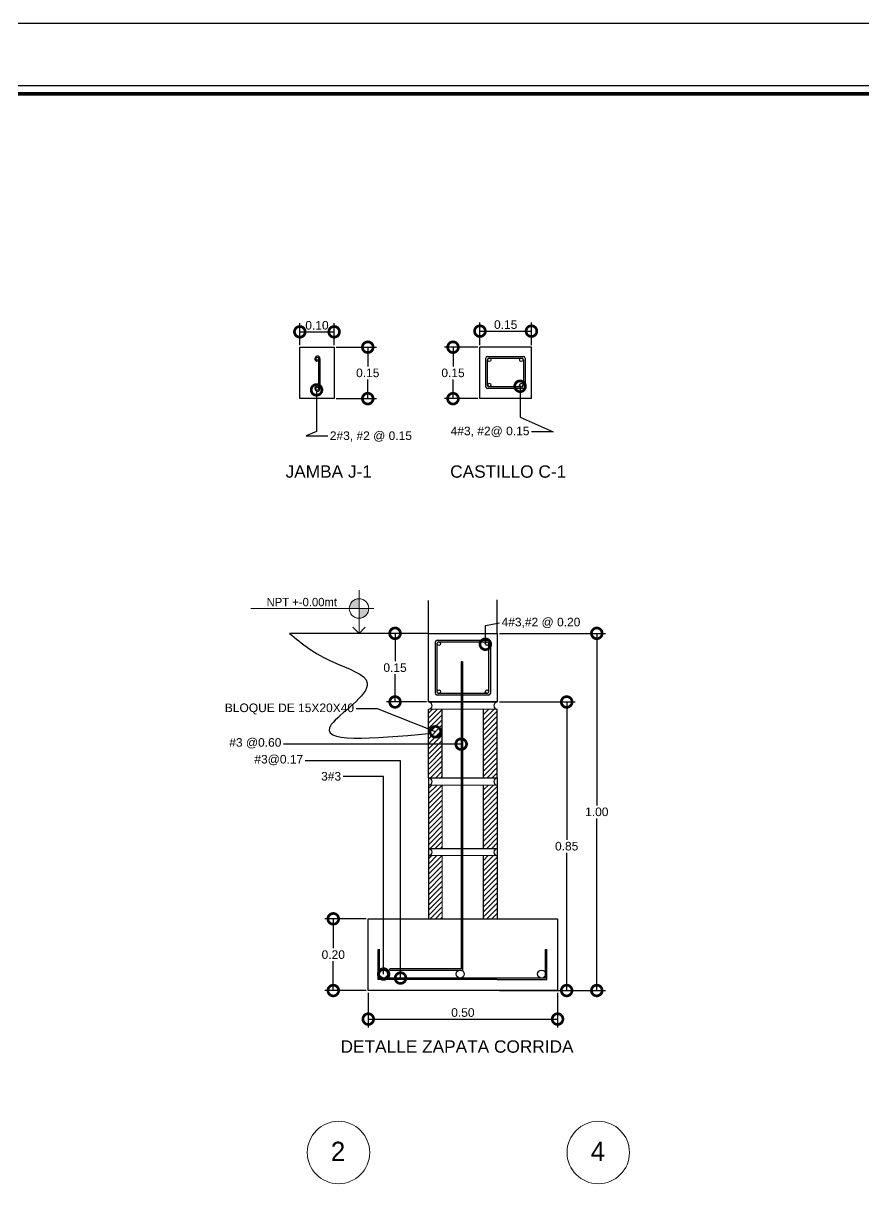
# Model space of a CAD drawing. Header units: inches. Extents: x -22.5 to 70.9, y -14.1 to 48.3.
# Drawn here: x 39.19 to 48.99, y 34.77 to 48.3 of the extents above; entities that cross this region are included whole.
import ezdxf

# ---------------------------------------------------------------- set-up
doc = ezdxf.new("R2010")
doc.units = ezdxf.units.IN
doc.header["$MEASUREMENT"] = 0
doc.linetypes.add('DASHDOT2', pattern=[12.7, 6.35, -3.175, 0, -3.175])
for name, color, linetype, lineweight in [('ciment', 83, 'Continuous', 30), ('cotas', 1, 'Continuous', 13), ('punto 1', 2, 'DASHDOT2', 9), ('punto 2', 3, 'Continuous', 20), ('rotulacion', 7, 'Continuous', 15), ('textoint', 7, 'Continuous', 20), ('TEXTURAS', 54, 'Continuous', 13)]:
    doc.layers.add(name, color=color, linetype=linetype, lineweight=lineweight)
doc.layers.add('MODULO', color=7, linetype='Continuous')
doc.styles.add('arial', font='ARIAL.TTF')
doc.styles.add('DIMS', font='ARIAL.TTF')
doc.dimstyles.new('DIMS', dxfattribs={"dimtxt": 0.1, "dimasz": 0.25, "dimexe": 0.1, "dimexo": 0.025, "dimgap": 0.025, "dimtad": 1, "dimtih": 1, "dimtoh": 1, "dimzin": 1, "dimdsep": 46, "dimtxsty": 'DIMS', "dimblk1": 'DOTSMALL', "dimblk2": 'DOTSMALL', "dimsah": 1, "dimcen": 0.09, "dimclrd": 9, "dimclre": 9, "dimclrt": 2, "dimazin": 0, "dimtfac": 1, "dimtofl": 0, "dimtmove": 0, "dimatfit": 3, "dimldrblk": 'DOTSMALL', "dimfxl": 1, "dimtolj": 1, "dimtzin": 0, "dimarcsym": 0})

# ---------------------------------------------------------------- blocks, each defined once
blk = doc.blocks.new('HOJA11-17')
blk.add_lwpolyline([(-40.379, 27.285), (2.621, 27.285), (2.621, -0.715), (-40.379, -0.715)], close=True)
blk = doc.blocks.new('_DOTSMALL')
at = {"color": 0, "linetype": 'ByBlock', "const_width": 0.5}
blk.add_lwpolyline([(-0.0625, 0, 1), (0.0625, 0, 1)], format="xyb", close=True, dxfattribs=at)
blk = doc.blocks.new('*D253')
at = {"layer": 'cotas', "color": 9, "linetype": 'Continuous', "lineweight": -2}
for p, q in [((44.517, 44.55), (44.517, 44.812)), ((45.117, 44.55), (45.117, 44.812)), ((44.517, 44.712), (45.117, 44.712))]:
    blk.add_line(p, q, dxfattribs=at)
at = {"layer": 'Defpoints', "color": 0, "linetype": 'Continuous'}
for p in [(45.117, 44.712), (44.517, 44.525), (45.117, 44.525)]:
    blk.add_point(p, dxfattribs=at)
at = {"layer": 'cotas', "color": 9, "linetype": 'Continuous', "lineweight": -2, "xscale": 0.25, "yscale": 0.25, "zscale": 0.25, "rotation": 180}
blk.add_blockref('_DOTSMALL', (44.517, 44.712), dxfattribs=at)
at = {"layer": 'cotas', "color": 9, "linetype": 'Continuous', "lineweight": -2, "xscale": 0.25, "yscale": 0.25, "zscale": 0.25}
blk.add_blockref('_DOTSMALL', (45.117, 44.712), dxfattribs=at)
at = {"layer": 'cotas', "color": 2, "linetype": 'Continuous', "insert": (44.817, 44.788), "char_height": 0.1, "attachment_point": 5, "style": 'DIMS'}
blk.add_mtext('\\A1;0.15', dxfattribs=at)
blk = doc.blocks.new('*D250')
at = {"layer": 'cotas', "color": 9, "linetype": 'Continuous', "lineweight": -2}
for p, q in [((42.417, 44.55), (42.417, 44.804)), ((42.817, 44.55), (42.817, 44.804)), ((42.417, 44.704), (42.817, 44.704))]:
    blk.add_line(p, q, dxfattribs=at)
at = {"layer": 'Defpoints', "color": 0, "linetype": 'Continuous'}
for p in [(42.817, 44.704), (42.417, 44.525), (42.817, 44.525)]:
    blk.add_point(p, dxfattribs=at)
at = {"layer": 'cotas', "color": 9, "linetype": 'Continuous', "lineweight": -2, "xscale": 0.25, "yscale": 0.25, "zscale": 0.25, "rotation": 180}
blk.add_blockref('_DOTSMALL', (42.417, 44.704), dxfattribs=at)
at = {"layer": 'cotas', "color": 9, "linetype": 'Continuous', "lineweight": -2, "xscale": 0.25, "yscale": 0.25, "zscale": 0.25}
blk.add_blockref('_DOTSMALL', (42.817, 44.704), dxfattribs=at)
at = {"layer": 'cotas', "color": 2, "linetype": 'Continuous', "insert": (42.617, 44.78), "char_height": 0.1, "attachment_point": 5, "style": 'DIMS'}
blk.add_mtext('\\A1;0.10', dxfattribs=at)
blk = doc.blocks.new('*D251')
at = {"layer": 'cotas', "color": 9, "linetype": 'Continuous', "lineweight": -2}
for p, q in [((42.842, 44.525), (43.309, 44.525)), ((43.209, 44.525), (43.209, 44.301)), ((43.209, 43.925), (43.209, 44.149)), ((42.842, 43.925), (43.309, 43.925))]:
    blk.add_line(p, q, dxfattribs=at)
at = {"layer": 'Defpoints', "color": 0, "linetype": 'Continuous'}
for p in [(42.817, 44.525), (42.817, 43.925), (43.209, 43.925)]:
    blk.add_point(p, dxfattribs=at)
at = {"layer": 'cotas', "color": 9, "linetype": 'Continuous', "lineweight": -2, "xscale": 0.25, "yscale": 0.25, "zscale": 0.25}
for p, rotation in [((43.209, 44.525), 90), ((43.209, 43.925), 270)]:
    blk.add_blockref('_DOTSMALL', p, dxfattribs=dict(at, rotation=rotation))
at = {"layer": 'cotas', "color": 2, "linetype": 'Continuous', "insert": (43.209, 44.225), "char_height": 0.1, "attachment_point": 5, "style": 'DIMS'}
blk.add_mtext('\\A1;0.15', dxfattribs=at)
blk = doc.blocks.new('*D252')
at = {"layer": 'cotas', "color": 9, "linetype": 'Continuous', "lineweight": -2}
for p, q in [((44.492, 44.525), (44.103, 44.525)), ((44.203, 44.525), (44.203, 44.301)), ((44.203, 43.925), (44.203, 44.149)), ((44.492, 43.925), (44.103, 43.925))]:
    blk.add_line(p, q, dxfattribs=at)
at = {"layer": 'Defpoints', "color": 0, "linetype": 'Continuous'}
for p in [(44.517, 44.525), (44.203, 43.925), (44.517, 43.925)]:
    blk.add_point(p, dxfattribs=at)
at = {"layer": 'cotas', "color": 9, "linetype": 'Continuous', "lineweight": -2, "xscale": 0.25, "yscale": 0.25, "zscale": 0.25}
for p, rotation in [((44.203, 44.525), 90), ((44.203, 43.925), 270)]:
    blk.add_blockref('_DOTSMALL', p, dxfattribs=dict(at, rotation=rotation))
at = {"layer": 'cotas', "color": 2, "linetype": 'Continuous', "insert": (44.203, 44.225), "char_height": 0.1, "attachment_point": 5, "style": 'DIMS'}
blk.add_mtext('\\A1;0.15', dxfattribs=at)
blk = doc.blocks.new('*D254')
at = {"layer": 'cotas', "color": 9, "linetype": 'Continuous', "lineweight": -2}
for p, q in [((43.215, 36.998), (43.215, 36.59)), ((45.422, 36.998), (45.422, 36.59)), ((43.215, 36.69), (45.422, 36.69))]:
    blk.add_line(p, q, dxfattribs=at)
at = {"layer": 'Defpoints', "color": 0, "linetype": 'Continuous'}
for p in [(43.215, 37.023), (45.422, 37.023), (45.422, 36.69)]:
    blk.add_point(p, dxfattribs=at)
at = {"layer": 'cotas', "color": 9, "linetype": 'Continuous', "lineweight": -2, "xscale": 0.25, "yscale": 0.25, "zscale": 0.25, "rotation": 180}
blk.add_blockref('_DOTSMALL', (43.215, 36.69), dxfattribs=at)
at = {"layer": 'cotas', "color": 9, "linetype": 'Continuous', "lineweight": -2, "xscale": 0.25, "yscale": 0.25, "zscale": 0.25}
blk.add_blockref('_DOTSMALL', (45.422, 36.69), dxfattribs=at)
at = {"layer": 'cotas', "color": 2, "linetype": 'Continuous', "insert": (44.318, 36.766), "char_height": 0.1, "attachment_point": 5, "style": 'DIMS'}
blk.add_mtext('\\A1;0.50', dxfattribs=at)
blk = doc.blocks.new('*D255')
at = {"layer": 'cotas', "color": 9, "linetype": 'Continuous', "lineweight": -2}
for p, q in [((44.743, 40.388), (45.628, 40.388)), ((45.528, 40.388), (45.528, 38.782)), ((45.528, 37.023), (45.528, 38.63)), ((44.743, 37.023), (45.628, 37.023))]:
    blk.add_line(p, q, dxfattribs=at)
at = {"layer": 'Defpoints', "color": 0, "linetype": 'Continuous'}
for p in [(44.718, 40.388), (44.718, 37.023), (45.528, 37.023)]:
    blk.add_point(p, dxfattribs=at)
at = {"layer": 'cotas', "color": 9, "linetype": 'Continuous', "lineweight": -2, "xscale": 0.25, "yscale": 0.25, "zscale": 0.25}
for p, rotation in [((45.528, 40.388), 90), ((45.528, 37.023), 270)]:
    blk.add_blockref('_DOTSMALL', p, dxfattribs=dict(at, rotation=rotation))
at = {"layer": 'cotas', "color": 2, "linetype": 'Continuous', "insert": (45.528, 38.706), "char_height": 0.1, "attachment_point": 5, "style": 'DIMS'}
blk.add_mtext('\\A1;0.85', dxfattribs=at)
blk = doc.blocks.new('*D258')
at = {"layer": 'cotas', "color": 9, "lineweight": -2}
for p, q in [((44.743, 41.188), (45.979, 41.188)), ((45.879, 41.188), (45.879, 39.182)), ((45.879, 37.023), (45.879, 39.03)), ((45.447, 37.023), (45.979, 37.023))]:
    blk.add_line(p, q, dxfattribs=at)
at = {"layer": 'Defpoints', "color": 0}
for p in [(44.718, 41.188), (45.422, 37.023), (45.879, 37.023)]:
    blk.add_point(p, dxfattribs=at)
at = {"layer": 'cotas', "color": 9, "lineweight": -2, "xscale": 0.25, "yscale": 0.25, "zscale": 0.25}
for p, rotation in [((45.879, 41.188), 90), ((45.879, 37.023), 270)]:
    blk.add_blockref('_DOTSMALL', p, dxfattribs=dict(at, rotation=rotation))
at = {"layer": 'cotas', "color": 2, "insert": (45.879, 39.106), "char_height": 0.1, "attachment_point": 5, "style": 'DIMS'}
blk.add_mtext('\\A1;1.00', dxfattribs=at)
blk = doc.blocks.new('*D256')
at = {"layer": 'cotas', "color": 9, "linetype": 'Continuous', "lineweight": -2}
for p, q in [((43.19, 37.859), (42.707, 37.859)), ((42.807, 37.859), (42.807, 37.517)), ((42.807, 37.023), (42.807, 37.365)), ((43.19, 37.023), (42.707, 37.023))]:
    blk.add_line(p, q, dxfattribs=at)
at = {"layer": 'Defpoints', "color": 0, "linetype": 'Continuous'}
for p in [(43.215, 37.859), (42.807, 37.023), (43.215, 37.023)]:
    blk.add_point(p, dxfattribs=at)
at = {"layer": 'cotas', "color": 9, "linetype": 'Continuous', "lineweight": -2, "xscale": 0.25, "yscale": 0.25, "zscale": 0.25}
for p, rotation in [((42.807, 37.859), 90), ((42.807, 37.023), 270)]:
    blk.add_blockref('_DOTSMALL', p, dxfattribs=dict(at, rotation=rotation))
at = {"layer": 'cotas', "color": 2, "linetype": 'Continuous', "insert": (42.807, 37.441), "char_height": 0.1, "attachment_point": 5, "style": 'DIMS'}
blk.add_mtext('\\A1;0.20', dxfattribs=at)
blk = doc.blocks.new('*D257')
at = {"layer": 'cotas', "color": 9, "linetype": 'Continuous', "lineweight": -2}
for p, q in [((43.893, 41.188), (43.427, 41.188)), ((43.527, 41.188), (43.527, 40.865)), ((43.527, 40.388), (43.527, 40.712)), ((43.893, 40.388), (43.427, 40.388))]:
    blk.add_line(p, q, dxfattribs=at)
at = {"layer": 'Defpoints', "color": 0, "linetype": 'Continuous'}
for p in [(43.918, 41.188), (43.527, 40.388), (43.918, 40.388)]:
    blk.add_point(p, dxfattribs=at)
at = {"layer": 'cotas', "color": 9, "linetype": 'Continuous', "lineweight": -2, "xscale": 0.25, "yscale": 0.25, "zscale": 0.25}
for p, rotation in [((43.527, 41.188), 90), ((43.527, 40.388), 270)]:
    blk.add_blockref('_DOTSMALL', p, dxfattribs=dict(at, rotation=rotation))
at = {"layer": 'cotas', "color": 2, "linetype": 'Continuous', "insert": (43.527, 40.788), "char_height": 0.1, "attachment_point": 5, "style": 'DIMS'}
blk.add_mtext('\\A1;0.15', dxfattribs=at)

msp = doc.modelspace()

# ---------------------------------------------------------------- hatches: boundary and pattern name
h = msp.add_hatch(color=256)
h.paths.add_polyline_path([(43.107, 41.478), (43.107, 41.592, 0.414214), (42.993, 41.478)])
h.paths.add_polyline_path([(43.107, 41.478), (43.107, 41.364, 0.414214), (43.221, 41.478)])
at = {"layer": 'TEXTURAS'}
h = msp.add_hatch(dxfattribs=at)
h.set_pattern_fill('LINE', color=256, scale=0.013333, angle=45, style=0)
h.set_pattern_definition([(45, (-893.356384, -1268.857752), (-0.0299341871, 0.0299341871), [])])
h.paths.add_polyline_path([(44.078, 40.304), (43.918, 40.304), (43.918, 39.504), (44.078, 39.504)])
h = msp.add_hatch(dxfattribs=at)
h.set_pattern_fill('LINE', color=256, scale=0.013333, angle=45, style=0)
h.set_pattern_definition([(45, (-893.356384, -1268.857752), (-0.0299341871, 0.0299341871), [])])
h.paths.add_polyline_path([(44.718, 40.304), (44.558, 40.304), (44.558, 39.504), (44.718, 39.504)])
h = msp.add_hatch(dxfattribs=at)
h.set_pattern_fill('LINE', color=256, scale=0.013333, angle=45, style=0)
h.set_pattern_definition([(45, (-335.470173, -344.916833), (-0.029934187, 0.029934187), [])])
h.paths.add_polyline_path([(43.918, 38.681), (44.078, 38.681), (44.078, 39.419), (43.918, 39.419)])
h.paths.add_polyline_path([(44.558, 38.681), (44.718, 38.681), (44.718, 39.419), (44.558, 39.419)])
h = msp.add_hatch(dxfattribs=at)
h.set_pattern_fill('LINE', color=256, scale=0.013333, angle=45, style=0)
h.set_pattern_definition([(45, (-335.470173, -345.73933), (-0.029934187, 0.029934187), [])])
h.paths.add_polyline_path([(43.918, 37.859), (44.078, 37.859), (44.078, 38.596), (43.918, 38.596)])
h.paths.add_polyline_path([(44.558, 37.859), (44.718, 37.859), (44.718, 38.596), (44.558, 38.596)])

# ---------------------------------------------------------------- linework, layer by layer
at = {"layer": 'ciment'}
for p, q in [((45.117, 44.525), (44.517, 44.525)), ((44.517, 43.925), (44.517, 44.525)), ((45.117, 43.925), (45.117, 44.525)), ((44.585, 44.308), (44.585, 44.398)), ((44.605, 44.418), (44.804, 44.418)), ((44.625, 44.398), (44.804, 44.398)), ((44.804, 44.418), (45.024, 44.418)), ((44.804, 44.398), (45.004, 44.398)), ((45.044, 44.398), (45.044, 44.308)), ((44.585, 44.064), (44.585, 44.308)), ((44.605, 44.308), (44.605, 44.378)), ((44.605, 44.084), (44.605, 44.308)), ((45.024, 44.378), (45.024, 44.308)), ((45.024, 44.308), (45.024, 44.084)), ((45.044, 44.308), (45.044, 44.064)), ((44.804, 44.044), (44.605, 44.044)), ((44.804, 44.064), (44.625, 44.064)), ((45.004, 44.064), (44.804, 44.064)), ((45.024, 44.044), (44.804, 44.044)), ((45.117, 43.925), (44.517, 43.925)), ((43.918, 41.188), (43.918, 41.57)), ((44.718, 41.188), (44.718, 41.58)), ((43.998, 40.488), (43.998, 41.088)), ((44.018, 41.108), (44.618, 41.108)), ((44.018, 40.508), (44.018, 41.068)), ((44.038, 41.088), (44.598, 41.088)), ((44.618, 41.068), (44.618, 40.508)), ((44.638, 41.088), (44.638, 40.488)), ((44.298, 40.854), (44.298, 37.277)), ((44.313, 40.854), (44.313, 37.262)), ((44.298, 40.468), (44.018, 40.468)), ((44.298, 40.488), (44.038, 40.488)), ((44.598, 40.488), (44.313, 40.488)), ((44.618, 40.468), (44.313, 40.468)), ((43.918, 39.504), (43.918, 40.304)), ((44.078, 39.504), (44.078, 40.304)), ((44.558, 39.504), (44.558, 40.304)), ((44.718, 39.504), (44.718, 40.304)), ((44.558, 38.681), (44.558, 39.419)), ((44.558, 37.859), (44.558, 38.596)), ((43.332, 37.501), (43.347, 37.501)), ((43.332, 37.153), (43.332, 37.501)), ((43.347, 37.168), (43.347, 37.501)), ((45.283, 37.501), (45.298, 37.501)), ((45.283, 37.168), (45.283, 37.501)), ((45.298, 37.153), (45.298, 37.501)), ((43.468, 37.262), (43.468, 37.277)), ((44.298, 37.277), (43.468, 37.277)), ((43.468, 37.262), (44.313, 37.262)), ((44.717, 37.153), (43.332, 37.153)), ((45.283, 37.168), (43.347, 37.168)), ((44.717, 37.153), (45.298, 37.153))]:
    msp.add_line(p, q, dxfattribs=at)
at = {"layer": 'ciment', "linetype": 'Continuous'}
for p, q in [((43.918, 41.188), (42.295, 41.188)), ((44.313, 40.854), (44.298, 40.854)), ((43.918, 39.504), (43.918, 38.681)), ((43.918, 39.504), (44.298, 39.504)), ((44.313, 39.504), (44.718, 39.504)), ((44.718, 39.504), (44.718, 37.859)), ((43.918, 38.681), (43.918, 37.859)), ((43.918, 38.681), (44.298, 38.681)), ((44.313, 38.681), (44.718, 38.681)), ((43.215, 37.859), (45.422, 37.859)), ((43.215, 37.023), (43.215, 37.859)), ((45.422, 37.859), (45.422, 37.023)), ((45.422, 37.023), (43.215, 37.023))]:
    msp.add_line(p, q, dxfattribs=at)
at = {"layer": 'ciment', "lineweight": 5}
for p, q in [((43.918, 40.384), (44.298, 40.384)), ((44.313, 40.384), (44.718, 40.384)), ((43.918, 40.304), (44.298, 40.304)), ((44.313, 40.304), (44.718, 40.304)), ((43.918, 39.419), (44.298, 39.419)), ((44.078, 39.419), (44.078, 38.681)), ((44.313, 39.419), (44.718, 39.419)), ((43.918, 38.596), (44.298, 38.596)), ((44.078, 38.596), (44.078, 37.859)), ((44.313, 38.596), (44.718, 38.596))]:
    msp.add_line(p, q, dxfattribs=at)
at = {"layer": 'ciment'}
msp.add_lwpolyline([(42.417, 44.525), (42.817, 44.525), (42.817, 43.925), (42.417, 43.925)], close=True, dxfattribs=at)
for points in [[(42.64, 44.041), (42.64, 44.391)], [(42.652, 44.391), (42.652, 44.042)], [(44.298, 40.388), (43.918, 40.388), (43.918, 41.188), (44.718, 41.188), (44.718, 40.388), (44.313, 40.388)]]:
    msp.add_lwpolyline(points, dxfattribs=at)
for centre, radius in [((42.621, 44.39), 0.0178), ((44.625, 44.378), 0.02), ((44.998, 44.378), 0.02), ((42.621, 44.042), 0.0178), ((44.625, 44.084), 0.02), ((44.998, 44.084), 0.02), ((44.038, 41.068), 0.02), ((44.598, 41.068), 0.02), ((44.038, 40.508), 0.02), ((44.598, 40.508), 0.02)]:
    msp.add_circle(centre, radius, dxfattribs=at)
at = {"layer": 'ciment', "linetype": 'Continuous'}
for centre in [(43.394, 37.215), (44.287, 37.215), (45.236, 37.215)]:
    msp.add_circle(centre, 0.0467, dxfattribs=at)
at = {"layer": 'ciment'}
for centre, radius, start, end in [((42.621, 44.39), 0.0291, 98.9235, 251.2747), ((42.623, 44.39), 0.0292, 1.2351, 103.0534), ((44.605, 44.398), 0.02, 90, 180), ((44.625, 44.378), 0.02, 90, 180), ((45.004, 44.378), 0.02, 0, 90), ((45.024, 44.398), 0.02, 0, 90), ((42.619, 44.389), 0.0153, 178.5139, 270.0414), ((42.615, 44.368), 0.00619, 239.0865, 64.067), ((42.621, 44.043), 0.0291, 108.7253, 261.0765), ((42.619, 44.044), 0.0153, 89.9586, 181.4861), ((42.615, 44.065), 0.00619, 295.933, 120.9135), ((42.623, 44.042), 0.0292, 256.9466, 358.7649), ((44.605, 44.064), 0.02, 180, 270), ((44.625, 44.084), 0.02, 180, 270), ((45.004, 44.084), 0.02, 270, 0), ((45.024, 44.064), 0.02, 270, 0), ((44.018, 41.088), 0.02, 90, 180), ((44.038, 41.068), 0.02, 90, 180), ((44.598, 41.068), 0.02, 0, 90), ((44.618, 41.088), 0.02, 0, 90), ((44.018, 40.488), 0.02, 180, 270), ((44.038, 40.508), 0.02, 180, 270), ((44.598, 40.508), 0.02, 270, 360), ((44.618, 40.488), 0.02, 270, 0), ((43.918, 40.344), 0.04, 270, 90), ((44.718, 40.344), 0.04, 90, 270), ((43.918, 39.459), 0.04, 270, 90), ((44.718, 39.459), 0.04, 90, 270), ((43.918, 38.636), 0.04, 270, 90), ((44.718, 38.636), 0.04, 90, 270)]:
    msp.add_arc(centre, radius, start, end, dxfattribs=at)
at = {"layer": 'ciment', "linetype": 'Continuous'}
msp.add_spline([(42.295, 41.188), (42.808, 40.851), (43.204, 40.609), (42.784, 40.125), (43.918, 40.02)], degree=3, dxfattribs=at)
at = {"layer": 'MODULO'}
msp.add_lwpolyline([(67.67, 47.572), (27.143, 47.572), (27.143, 20.442)], dxfattribs=at)
at = {"layer": 'MODULO', "const_width": 0.0409}
msp.add_lwpolyline([(67.599, 47.48), (27.235, 47.48), (27.235, 20.513)], dxfattribs=at)
at = {"layer": 'punto 1', "linetype": 'ByBlock'}
for p, q in [((43.107, 41.693), (43.107, 41.188)), ((43.278, 41.478), (41.847, 41.478)), ((43.107, 41.188), (43.034, 41.261)), ((43.107, 41.188), (43.179, 41.261))]:
    msp.add_line(p, q, dxfattribs=at)
at = {"layer": 'punto 2'}
msp.add_circle((43.107, 41.478), 0.114, dxfattribs=at)
at = {"layer": 'rotulacion'}
for centre in [(42.868, 35.134), (45.896, 35.134)]:
    msp.add_circle(centre, 0.364, dxfattribs=at)

# ---------------------------------------------------------------- block references
at = {"layer": 'Defpoints', "xscale": 1.046400000000006, "yscale": 1.021874999999994, "zscale": 1.021875}
msp.add_blockref('HOJA11-17', (68.167, 20.421), dxfattribs=at)

# ---------------------------------------------------------------- texts
at = {"insert": (42.44, 41.552), "char_height": 0.09822, "attachment_point": 5}
msp.add_mtext('NPT +-0.00mt', dxfattribs=at)
at = {"layer": 'cotas', "color": 2, "linetype": 'Continuous', "char_height": 0.1, "style": 'DIMS'}
for s, insert, attachment_point in [('\\A1;4#3, #2@ 0.15', (45.094, 43.538), 6), ('2#3, #2 @ 0.15', (42.767, 43.543), 1), ('\\A1;4#3,#2 @ 0.20', (44.769, 41.31), 4), ('\\A1;BLOQUE DE 15X20X40', (43.049, 40.306), 6), ('\\A1;#3 @0.60', (42.202, 39.846), 9), ('\\A1;#3@0.17', (42.456, 39.65), 9), ('\\A1;3#3', (42.898, 39.47), 9)]:
    msp.add_mtext(s, dxfattribs=dict(at, insert=insert, attachment_point=attachment_point))
at = {"layer": 'rotulacion'}
for s, p in [('2', (42.779, 35.035)), ('4', (45.808, 35.035))]:
    msp.add_text(s, height=0.225, dxfattribs=at).set_placement(p)
at = {"layer": 'textoint', "style": 'arial'}
for s, p in [('JAMBA J-1', (42.251, 43.003)), ('CASTILLO C-1', (44.17, 43.003)), ('DETALLE ZAPATA CORRIDA', (42.892, 36.298))]:
    msp.add_text(s, height=0.144, dxfattribs=at).set_placement(p)

# ---------------------------------------------------------------- dimensions: what is measured, and where the dimension line sits
at = {"layer": 'cotas', "linetype": 'Continuous'}
for base, p1, p2, text, picture, middle in [((42.817, 44.704), (42.417, 44.525), (42.817, 44.525), '0.10', '*D250', (42.617, 44.78)), ((45.117, 44.712), (44.517, 44.525), (45.117, 44.525), '0.15', '*D253', (44.817, 44.788)), ((45.422, 36.69), (43.215, 37.023), (45.422, 37.023), '0.50', '*D254', (44.318, 36.766))]:
    dim = msp.add_linear_dim(base=base, p1=p1, p2=p2, text=text, dimstyle='DIMS', override={"dimpost": 'm'}, dxfattribs=at)
    dim.commit()
    dim.dimension.update_dxf_attribs({"geometry": picture, "text_midpoint": middle})
for base, p1, p2, text, picture, middle in [((43.209, 43.925), (42.817, 44.525), (42.817, 43.925), '0.15', '*D251', (43.209, 44.225)), ((44.203, 43.925), (44.517, 44.525), (44.517, 43.925), '0.15', '*D252', (44.203, 44.225)), ((43.527, 40.388), (43.918, 41.188), (43.918, 40.388), '0.15', '*D257', (43.527, 40.788)), ((42.807, 37.023), (43.215, 37.859), (43.215, 37.023), '0.20', '*D256', (42.807, 37.441))]:
    dim = msp.add_linear_dim(base=base, p1=p1, p2=p2, angle=90, text=text, dimstyle='DIMS', override={"dimpost": 'm'}, dxfattribs=at)
    dim.commit()
    dim.dimension.update_dxf_attribs({"geometry": picture, "text_midpoint": middle})
at = {"layer": 'cotas'}
dim = msp.add_linear_dim(base=(45.879, 37.023), p1=(44.718, 41.188), p2=(45.422, 37.023), angle=90, text='1.00', dimstyle='DIMS', override={"dimpost": 'm'}, dxfattribs=at)
dim.commit()
dim.dimension.update_dxf_attribs({"geometry": '*D258', "text_midpoint": (45.879, 39.106)})
at = {"layer": 'cotas', "linetype": 'Continuous'}
dim = msp.add_linear_dim(base=(45.528, 37.023), p1=(44.718, 40.388), p2=(44.718, 37.023), angle=90, text='0.85', dimstyle='DIMS', override={"dimpost": 'm'}, dxfattribs=at)
dim.commit()
dim.dimension.update_dxf_attribs({"geometry": '*D255', "text_midpoint": (45.528, 38.706), "dimtype": 160})

# ---------------------------------------------------------------- leaders
at = {"layer": 'cotas', "linetype": 'Continuous', "annotation_type": 0, "has_hookline": 1}
for points, hookline_direction, text_width in [([(44.985, 44.069), (44.985, 43.708), (45.369, 43.538), (45.119, 43.538)], 1, 0.911), ([(42.612, 44.027), (42.612, 43.543), (42.492, 43.493), (42.742, 43.493)], 0, 0.948), ([(44.58, 41.061), (44.58, 41.279), (44.744, 41.31)], 0, 0.91), ([(43.998, 40.04), (43.324, 40.306), (43.074, 40.306)], 1, 1.49), ([(44.298, 39.896), (42.227, 39.896)], 1, 0.6), ([(43.591, 37.168), (43.591, 39.7), (42.481, 39.7)], 1, 0.561), ([(43.394, 37.215), (43.394, 39.52), (42.923, 39.52)], 1, 0.221)]:
    msp.add_leader(points, dimstyle='DIMS', override={"dimgap": 0.025, "dimtad": 0}, dxfattribs=dict(at, hookline_direction=hookline_direction, text_width=text_width))

doc.saveas('drawing.dxf')
